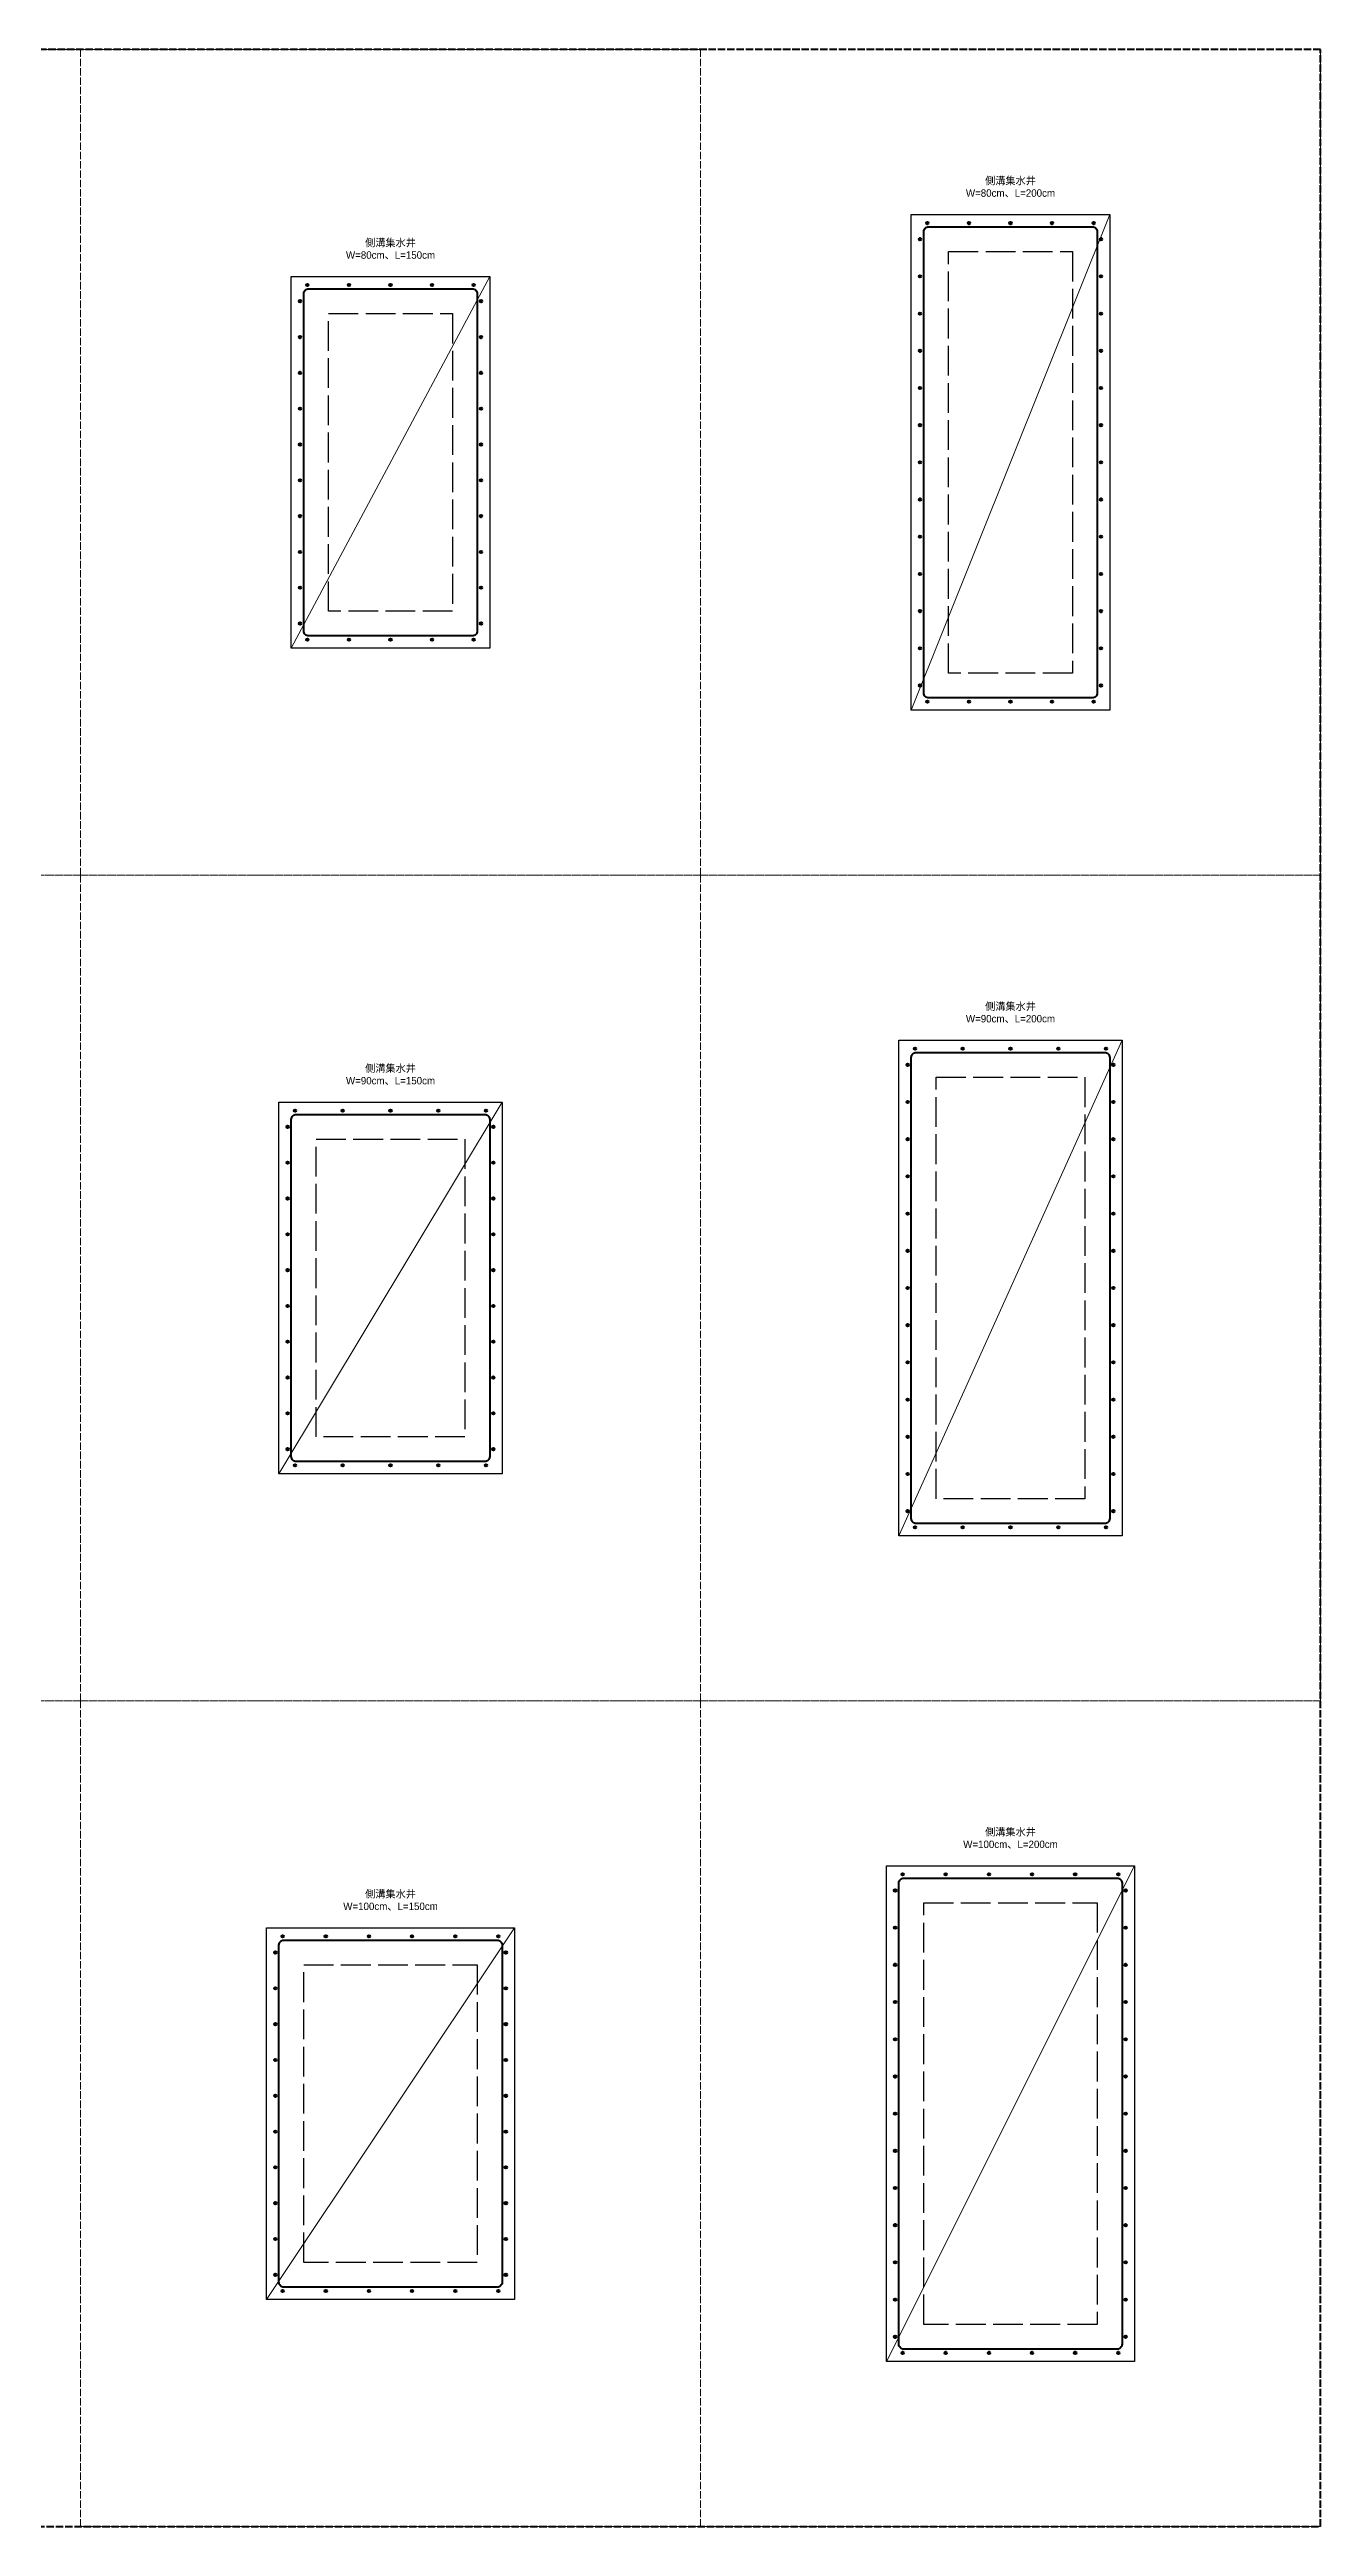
# Model space of a CAD drawing. Extents: x -6810 to 5075, y -2187 to 1200.
# Drawn here: x 3512 to 4025, y -999 to 0 of the extents above; entities that cross this region are included whole.
import ezdxf

# ---------------------------------------------------------------- set-up
doc = ezdxf.new("R2010")
doc.units = 0
doc.header["$MEASUREMENT"] = 0
doc.linetypes.add('ACAD_ISO02W100', pattern=[15, 12, -3])
for name, color, linetype, lineweight in [('一、1.基本-圖框', 7, 'Continuous', 20), ('一、3.基本-變更', 1, 'Continuous', 50), ('二、2.繪圖-施作項目', 181, 'Continuous', 30), ('二、5.繪圖-鋼筋', 60, 'Continuous', 50)]:
    doc.layers.add(name, color=color, linetype=linetype, lineweight=lineweight)
doc.layers.add('一、4.基本-隱藏', color=9, linetype='ACAD_ISO02W100', lineweight=20, plot=False)
doc.layers.add('三、3.文字-註解文字', color=2, linetype='Continuous')
doc.styles.add('註解文字', font='MS PGothic.ttf', dxfattribs={"height": 3})

msp = doc.modelspace()

# ---------------------------------------------------------------- hatches: boundary and pattern name
at = {"layer": '二、5.繪圖-鋼筋'}
h = msp.add_hatch(color=256, dxfattribs=at)
h.dxf.hatch_style = 1
h.paths.add_polyline_path([(3867, -70, 1), (3866, -70, 1)])
h = msp.add_hatch(color=256, dxfattribs=at)
h.dxf.hatch_style = 1
h.paths.add_polyline_path([(3883.75, -70, 1), (3882.75, -70, 1)])
h = msp.add_hatch(color=256, dxfattribs=at)
h.dxf.hatch_style = 1
h.paths.add_polyline_path([(3900.5, -70, 1), (3899.5, -70, 1)])
h = msp.add_hatch(color=256, dxfattribs=at)
h.dxf.hatch_style = 1
h.paths.add_polyline_path([(3917.25, -70, 1), (3916.25, -70, 1)])
h = msp.add_hatch(color=256, dxfattribs=at)
h.dxf.hatch_style = 1
h.paths.add_polyline_path([(3934, -70, 1), (3933, -70, 1)])
h = msp.add_hatch(color=256, dxfattribs=at)
h.dxf.hatch_style = 1
h.paths.add_polyline_path([(3863, -76.5, -1), (3864, -76.5, -1)])
h = msp.add_hatch(color=256, dxfattribs=at)
h.dxf.hatch_style = 1
h.paths.add_polyline_path([(3937, -76.5, 1), (3936, -76.5, 1)])
h = msp.add_hatch(color=256, dxfattribs=at)
h.dxf.hatch_style = 1
h.paths.add_polyline_path([(3617, -95, 1), (3616, -95, 1)])
h = msp.add_hatch(color=256, dxfattribs=at)
h.dxf.hatch_style = 1
h.paths.add_polyline_path([(3633.75, -95, 1), (3632.75, -95, 1)])
h = msp.add_hatch(color=256, dxfattribs=at)
h.dxf.hatch_style = 1
h.paths.add_polyline_path([(3650.5, -95, 1), (3649.5, -95, 1)])
h = msp.add_hatch(color=256, dxfattribs=at)
h.dxf.hatch_style = 1
h.paths.add_polyline_path([(3667.25, -95, 1), (3666.25, -95, 1)])
h = msp.add_hatch(color=256, dxfattribs=at)
h.dxf.hatch_style = 1
h.paths.add_polyline_path([(3684, -95, 1), (3683, -95, 1)])
h = msp.add_hatch(color=256, dxfattribs=at)
h.dxf.hatch_style = 1
h.paths.add_polyline_path([(3863, -91.5, -1), (3864, -91.5, -1)])
h = msp.add_hatch(color=256, dxfattribs=at)
h.dxf.hatch_style = 1
h.paths.add_polyline_path([(3937, -91.5, 1), (3936, -91.5, 1)])
h = msp.add_hatch(color=256, dxfattribs=at)
h.dxf.hatch_style = 1
h.paths.add_polyline_path([(3613, -101.5, -1), (3614, -101.5, -1)])
h = msp.add_hatch(color=256, dxfattribs=at)
h.dxf.hatch_style = 1
h.paths.add_polyline_path([(3687, -101.5, 1), (3686, -101.5, 1)])
h = msp.add_hatch(color=256, dxfattribs=at)
h.dxf.hatch_style = 1
h.paths.add_polyline_path([(3863, -106.5, -1), (3864, -106.5, -1)])
h = msp.add_hatch(color=256, dxfattribs=at)
h.dxf.hatch_style = 1
h.paths.add_polyline_path([(3937, -106.5, 1), (3936, -106.5, 1)])
h = msp.add_hatch(color=256, dxfattribs=at)
h.dxf.hatch_style = 1
h.paths.add_polyline_path([(3613, -115.98, -1), (3614, -115.98, -1)])
h = msp.add_hatch(color=256, dxfattribs=at)
h.dxf.hatch_style = 1
h.paths.add_polyline_path([(3687, -115.98, 1), (3686, -115.98, 1)])
h = msp.add_hatch(color=256, dxfattribs=at)
h.dxf.hatch_style = 1
h.paths.add_polyline_path([(3863, -121.5, -1), (3864, -121.5, -1)])
h = msp.add_hatch(color=256, dxfattribs=at)
h.dxf.hatch_style = 1
h.paths.add_polyline_path([(3937, -121.5, 1), (3936, -121.5, 1)])
h = msp.add_hatch(color=256, dxfattribs=at)
h.dxf.hatch_style = 1
h.paths.add_polyline_path([(3613, -130.42, -1), (3614, -130.42, -1)])
h = msp.add_hatch(color=256, dxfattribs=at)
h.dxf.hatch_style = 1
h.paths.add_polyline_path([(3687, -130.42, 1), (3686, -130.42, 1)])
h = msp.add_hatch(color=256, dxfattribs=at)
h.dxf.hatch_style = 1
h.paths.add_polyline_path([(3863, -136.5, -1), (3864, -136.5, -1)])
h = msp.add_hatch(color=256, dxfattribs=at)
h.dxf.hatch_style = 1
h.paths.add_polyline_path([(3937, -136.5, 1), (3936, -136.5, 1)])
h = msp.add_hatch(color=256, dxfattribs=at)
h.dxf.hatch_style = 1
h.paths.add_polyline_path([(3613, -144.86, -1), (3614, -144.86, -1)])
h = msp.add_hatch(color=256, dxfattribs=at)
h.dxf.hatch_style = 1
h.paths.add_polyline_path([(3687, -144.86, 1), (3686, -144.86, 1)])
h = msp.add_hatch(color=256, dxfattribs=at)
h.dxf.hatch_style = 1
h.paths.add_polyline_path([(3613, -159.3, -1), (3614, -159.3, -1)])
h = msp.add_hatch(color=256, dxfattribs=at)
h.dxf.hatch_style = 1
h.paths.add_polyline_path([(3687, -159.3, 1), (3686, -159.3, 1)])
h = msp.add_hatch(color=256, dxfattribs=at)
h.dxf.hatch_style = 1
h.paths.add_polyline_path([(3863, -151.5, -1), (3864, -151.5, -1)])
h = msp.add_hatch(color=256, dxfattribs=at)
h.dxf.hatch_style = 1
h.paths.add_polyline_path([(3937, -151.5, 1), (3936, -151.5, 1)])
h = msp.add_hatch(color=256, dxfattribs=at)
h.dxf.hatch_style = 1
h.paths.add_polyline_path([(3863, -166.5, -1), (3864, -166.5, -1)])
h = msp.add_hatch(color=256, dxfattribs=at)
h.dxf.hatch_style = 1
h.paths.add_polyline_path([(3937, -166.5, 1), (3936, -166.5, 1)])
h = msp.add_hatch(color=256, dxfattribs=at)
h.dxf.hatch_style = 1
h.paths.add_polyline_path([(3613, -173.74, -1), (3614, -173.74, -1)])
h = msp.add_hatch(color=256, dxfattribs=at)
h.dxf.hatch_style = 1
h.paths.add_polyline_path([(3687, -173.74, 1), (3686, -173.74, 1)])
h = msp.add_hatch(color=256, dxfattribs=at)
h.dxf.hatch_style = 1
h.paths.add_polyline_path([(3613, -188.18, -1), (3614, -188.18, -1)])
h = msp.add_hatch(color=256, dxfattribs=at)
h.dxf.hatch_style = 1
h.paths.add_polyline_path([(3687, -188.18, 1), (3686, -188.18, 1)])
h = msp.add_hatch(color=256, dxfattribs=at)
h.dxf.hatch_style = 1
h.paths.add_polyline_path([(3863, -181.5, -1), (3864, -181.5, -1)])
h = msp.add_hatch(color=256, dxfattribs=at)
h.dxf.hatch_style = 1
h.paths.add_polyline_path([(3937, -181.5, 1), (3936, -181.5, 1)])
h = msp.add_hatch(color=256, dxfattribs=at)
h.dxf.hatch_style = 1
h.paths.add_polyline_path([(3863, -196.5, -1), (3864, -196.5, -1)])
h = msp.add_hatch(color=256, dxfattribs=at)
h.dxf.hatch_style = 1
h.paths.add_polyline_path([(3937, -196.5, 1), (3936, -196.5, 1)])
h = msp.add_hatch(color=256, dxfattribs=at)
h.dxf.hatch_style = 1
h.paths.add_polyline_path([(3613, -202.62, -1), (3614, -202.62, -1)])
h = msp.add_hatch(color=256, dxfattribs=at)
h.dxf.hatch_style = 1
h.paths.add_polyline_path([(3687, -202.62, 1), (3686, -202.62, 1)])
h = msp.add_hatch(color=256, dxfattribs=at)
h.dxf.hatch_style = 1
h.paths.add_polyline_path([(3613, -217.06, -1), (3614, -217.06, -1)])
h = msp.add_hatch(color=256, dxfattribs=at)
h.dxf.hatch_style = 1
h.paths.add_polyline_path([(3687, -217.06, 1), (3686, -217.06, 1)])
h = msp.add_hatch(color=256, dxfattribs=at)
h.dxf.hatch_style = 1
h.paths.add_polyline_path([(3863, -211.5, -1), (3864, -211.5, -1)])
h = msp.add_hatch(color=256, dxfattribs=at)
h.dxf.hatch_style = 1
h.paths.add_polyline_path([(3937, -211.5, 1), (3936, -211.5, 1)])
h = msp.add_hatch(color=256, dxfattribs=at)
h.dxf.hatch_style = 1
h.paths.add_polyline_path([(3863, -226.5, -1), (3864, -226.5, -1)])
h = msp.add_hatch(color=256, dxfattribs=at)
h.dxf.hatch_style = 1
h.paths.add_polyline_path([(3937, -226.5, 1), (3936, -226.5, 1)])
h = msp.add_hatch(color=256, dxfattribs=at)
h.dxf.hatch_style = 1
h.paths.add_polyline_path([(3613, -231.5, -1), (3614, -231.5, -1)])
h = msp.add_hatch(color=256, dxfattribs=at)
h.dxf.hatch_style = 1
h.paths.add_polyline_path([(3617, -238, -1), (3616, -238, -1)])
h = msp.add_hatch(color=256, dxfattribs=at)
h.dxf.hatch_style = 1
h.paths.add_polyline_path([(3633.75, -238, -1), (3632.75, -238, -1)])
h = msp.add_hatch(color=256, dxfattribs=at)
h.dxf.hatch_style = 1
h.paths.add_polyline_path([(3650.5, -238, -1), (3649.5, -238, -1)])
h = msp.add_hatch(color=256, dxfattribs=at)
h.dxf.hatch_style = 1
h.paths.add_polyline_path([(3667.25, -238, -1), (3666.25, -238, -1)])
h = msp.add_hatch(color=256, dxfattribs=at)
h.dxf.hatch_style = 1
h.paths.add_polyline_path([(3684, -238, -1), (3683, -238, -1)])
h = msp.add_hatch(color=256, dxfattribs=at)
h.dxf.hatch_style = 1
h.paths.add_polyline_path([(3687, -231.5, 1), (3686, -231.5, 1)])
h = msp.add_hatch(color=256, dxfattribs=at)
h.dxf.hatch_style = 1
h.paths.add_polyline_path([(3863, -241.5, -1), (3864, -241.5, -1)])
h = msp.add_hatch(color=256, dxfattribs=at)
h.dxf.hatch_style = 1
h.paths.add_polyline_path([(3937, -241.5, 1), (3936, -241.5, 1)])
h = msp.add_hatch(color=256, dxfattribs=at)
h.dxf.hatch_style = 1
h.paths.add_polyline_path([(3863, -256.5, -1), (3864, -256.5, -1)])
h = msp.add_hatch(color=256, dxfattribs=at)
h.dxf.hatch_style = 1
h.paths.add_polyline_path([(3937, -256.5, 1), (3936, -256.5, 1)])
h = msp.add_hatch(color=256, dxfattribs=at)
h.dxf.hatch_style = 1
h.paths.add_polyline_path([(3867, -263, -1), (3866, -263, -1)])
h = msp.add_hatch(color=256, dxfattribs=at)
h.dxf.hatch_style = 1
h.paths.add_polyline_path([(3883.75, -263, -1), (3882.75, -263, -1)])
h = msp.add_hatch(color=256, dxfattribs=at)
h.dxf.hatch_style = 1
h.paths.add_polyline_path([(3900.5, -263, -1), (3899.5, -263, -1)])
h = msp.add_hatch(color=256, dxfattribs=at)
h.dxf.hatch_style = 1
h.paths.add_polyline_path([(3917.25, -263, -1), (3916.25, -263, -1)])
h = msp.add_hatch(color=256, dxfattribs=at)
h.dxf.hatch_style = 1
h.paths.add_polyline_path([(3934, -263, -1), (3933, -263, -1)])
h = msp.add_hatch(color=256, dxfattribs=at)
h.dxf.hatch_style = 1
h.paths.add_polyline_path([(3858, -409.5, -1), (3859, -409.5, -1)])
h = msp.add_hatch(color=256, dxfattribs=at)
h.dxf.hatch_style = 1
h.paths.add_polyline_path([(3862, -403, 1), (3861, -403, 1)])
h = msp.add_hatch(color=256, dxfattribs=at)
h.dxf.hatch_style = 1
h.paths.add_polyline_path([(3881.25, -403, 1), (3880.25, -403, 1)])
h = msp.add_hatch(color=256, dxfattribs=at)
h.dxf.hatch_style = 1
h.paths.add_polyline_path([(3900.5, -403, 1), (3899.5, -403, 1)])
h = msp.add_hatch(color=256, dxfattribs=at)
h.dxf.hatch_style = 1
h.paths.add_polyline_path([(3919.75, -403, 1), (3918.75, -403, 1)])
h = msp.add_hatch(color=256, dxfattribs=at)
h.dxf.hatch_style = 1
h.paths.add_polyline_path([(3939, -403, 1), (3938, -403, 1)])
h = msp.add_hatch(color=256, dxfattribs=at)
h.dxf.hatch_style = 1
h.paths.add_polyline_path([(3942, -409.5, 1), (3941, -409.5, 1)])
h = msp.add_hatch(color=256, dxfattribs=at)
h.dxf.hatch_style = 1
h.paths.add_polyline_path([(3612, -428, 1), (3611, -428, 1)])
h = msp.add_hatch(color=256, dxfattribs=at)
h.dxf.hatch_style = 1
h.paths.add_polyline_path([(3631.25, -428, 1), (3630.25, -428, 1)])
h = msp.add_hatch(color=256, dxfattribs=at)
h.dxf.hatch_style = 1
h.paths.add_polyline_path([(3650.5, -428, 1), (3649.5, -428, 1)])
h = msp.add_hatch(color=256, dxfattribs=at)
h.dxf.hatch_style = 1
h.paths.add_polyline_path([(3669.75, -428, 1), (3668.75, -428, 1)])
h = msp.add_hatch(color=256, dxfattribs=at)
h.dxf.hatch_style = 1
h.paths.add_polyline_path([(3689, -428, 1), (3688, -428, 1)])
h = msp.add_hatch(color=256, dxfattribs=at)
h.dxf.hatch_style = 1
h.paths.add_polyline_path([(3858, -424.5, -1), (3859, -424.5, -1)])
h = msp.add_hatch(color=256, dxfattribs=at)
h.dxf.hatch_style = 1
h.paths.add_polyline_path([(3942, -424.5, 1), (3941, -424.5, 1)])
h = msp.add_hatch(color=256, dxfattribs=at)
h.dxf.hatch_style = 1
h.paths.add_polyline_path([(3608, -434.5, -1), (3609, -434.5, -1)])
h = msp.add_hatch(color=256, dxfattribs=at)
h.dxf.hatch_style = 1
h.paths.add_polyline_path([(3692, -434.5, 1), (3691, -434.5, 1)])
h = msp.add_hatch(color=256, dxfattribs=at)
h.dxf.hatch_style = 1
h.paths.add_polyline_path([(3858, -439.5, -1), (3859, -439.5, -1)])
h = msp.add_hatch(color=256, dxfattribs=at)
h.dxf.hatch_style = 1
h.paths.add_polyline_path([(3942, -439.5, 1), (3941, -439.5, 1)])
h = msp.add_hatch(color=256, dxfattribs=at)
h.dxf.hatch_style = 1
h.paths.add_polyline_path([(3608, -448.98, -1), (3609, -448.98, -1)])
h = msp.add_hatch(color=256, dxfattribs=at)
h.dxf.hatch_style = 1
h.paths.add_polyline_path([(3692, -448.98, 1), (3691, -448.98, 1)])
h = msp.add_hatch(color=256, dxfattribs=at)
h.dxf.hatch_style = 1
h.paths.add_polyline_path([(3858, -454.5, -1), (3859, -454.5, -1)])
h = msp.add_hatch(color=256, dxfattribs=at)
h.dxf.hatch_style = 1
h.paths.add_polyline_path([(3942, -454.5, 1), (3941, -454.5, 1)])
h = msp.add_hatch(color=256, dxfattribs=at)
h.dxf.hatch_style = 1
h.paths.add_polyline_path([(3608, -463.42, -1), (3609, -463.42, -1)])
h = msp.add_hatch(color=256, dxfattribs=at)
h.dxf.hatch_style = 1
h.paths.add_polyline_path([(3692, -463.42, 1), (3691, -463.42, 1)])
h = msp.add_hatch(color=256, dxfattribs=at)
h.dxf.hatch_style = 1
h.paths.add_polyline_path([(3858, -469.5, -1), (3859, -469.5, -1)])
h = msp.add_hatch(color=256, dxfattribs=at)
h.dxf.hatch_style = 1
h.paths.add_polyline_path([(3942, -469.5, 1), (3941, -469.5, 1)])
h = msp.add_hatch(color=256, dxfattribs=at)
h.dxf.hatch_style = 1
h.paths.add_polyline_path([(3608, -477.86, -1), (3609, -477.86, -1)])
h = msp.add_hatch(color=256, dxfattribs=at)
h.dxf.hatch_style = 1
h.paths.add_polyline_path([(3692, -477.86, 1), (3691, -477.86, 1)])
h = msp.add_hatch(color=256, dxfattribs=at)
h.dxf.hatch_style = 1
h.paths.add_polyline_path([(3858, -484.5, -1), (3859, -484.5, -1)])
h = msp.add_hatch(color=256, dxfattribs=at)
h.dxf.hatch_style = 1
h.paths.add_polyline_path([(3942, -484.5, 1), (3941, -484.5, 1)])
h = msp.add_hatch(color=256, dxfattribs=at)
h.dxf.hatch_style = 1
h.paths.add_polyline_path([(3608, -492.3, -1), (3609, -492.3, -1)])
h = msp.add_hatch(color=256, dxfattribs=at)
h.dxf.hatch_style = 1
h.paths.add_polyline_path([(3692, -492.3, 1), (3691, -492.3, 1)])
h = msp.add_hatch(color=256, dxfattribs=at)
h.dxf.hatch_style = 1
h.paths.add_polyline_path([(3858, -499.5, -1), (3859, -499.5, -1)])
h = msp.add_hatch(color=256, dxfattribs=at)
h.dxf.hatch_style = 1
h.paths.add_polyline_path([(3942, -499.5, 1), (3941, -499.5, 1)])
h = msp.add_hatch(color=256, dxfattribs=at)
h.dxf.hatch_style = 1
h.paths.add_polyline_path([(3608, -506.74, -1), (3609, -506.74, -1)])
h = msp.add_hatch(color=256, dxfattribs=at)
h.dxf.hatch_style = 1
h.paths.add_polyline_path([(3692, -506.74, 1), (3691, -506.74, 1)])
h = msp.add_hatch(color=256, dxfattribs=at)
h.dxf.hatch_style = 1
h.paths.add_polyline_path([(3858, -514.5, -1), (3859, -514.5, -1)])
h = msp.add_hatch(color=256, dxfattribs=at)
h.dxf.hatch_style = 1
h.paths.add_polyline_path([(3942, -514.5, 1), (3941, -514.5, 1)])
h = msp.add_hatch(color=256, dxfattribs=at)
h.dxf.hatch_style = 1
h.paths.add_polyline_path([(3608, -521.18, -1), (3609, -521.18, -1)])
h = msp.add_hatch(color=256, dxfattribs=at)
h.dxf.hatch_style = 1
h.paths.add_polyline_path([(3692, -521.18, 1), (3691, -521.18, 1)])
h = msp.add_hatch(color=256, dxfattribs=at)
h.dxf.hatch_style = 1
h.paths.add_polyline_path([(3858, -529.5, -1), (3859, -529.5, -1)])
h = msp.add_hatch(color=256, dxfattribs=at)
h.dxf.hatch_style = 1
h.paths.add_polyline_path([(3942, -529.5, 1), (3941, -529.5, 1)])
h = msp.add_hatch(color=256, dxfattribs=at)
h.dxf.hatch_style = 1
h.paths.add_polyline_path([(3608, -535.62, -1), (3609, -535.62, -1)])
h = msp.add_hatch(color=256, dxfattribs=at)
h.dxf.hatch_style = 1
h.paths.add_polyline_path([(3692, -535.62, 1), (3691, -535.62, 1)])
h = msp.add_hatch(color=256, dxfattribs=at)
h.dxf.hatch_style = 1
h.paths.add_polyline_path([(3858, -544.5, -1), (3859, -544.5, -1)])
h = msp.add_hatch(color=256, dxfattribs=at)
h.dxf.hatch_style = 1
h.paths.add_polyline_path([(3942, -544.5, 1), (3941, -544.5, 1)])
h = msp.add_hatch(color=256, dxfattribs=at)
h.dxf.hatch_style = 1
h.paths.add_polyline_path([(3608, -550.06, -1), (3609, -550.06, -1)])
h = msp.add_hatch(color=256, dxfattribs=at)
h.dxf.hatch_style = 1
h.paths.add_polyline_path([(3692, -550.06, 1), (3691, -550.06, 1)])
h = msp.add_hatch(color=256, dxfattribs=at)
h.dxf.hatch_style = 1
h.paths.add_polyline_path([(3858, -559.5, -1), (3859, -559.5, -1)])
h = msp.add_hatch(color=256, dxfattribs=at)
h.dxf.hatch_style = 1
h.paths.add_polyline_path([(3942, -559.5, 1), (3941, -559.5, 1)])
h = msp.add_hatch(color=256, dxfattribs=at)
h.dxf.hatch_style = 1
h.paths.add_polyline_path([(3608, -564.5, -1), (3609, -564.5, -1)])
h = msp.add_hatch(color=256, dxfattribs=at)
h.dxf.hatch_style = 1
h.paths.add_polyline_path([(3692, -564.5, 1), (3691, -564.5, 1)])
h = msp.add_hatch(color=256, dxfattribs=at)
h.dxf.hatch_style = 1
h.paths.add_polyline_path([(3612, -571, -1), (3611, -571, -1)])
h = msp.add_hatch(color=256, dxfattribs=at)
h.dxf.hatch_style = 1
h.paths.add_polyline_path([(3631.25, -571, -1), (3630.25, -571, -1)])
h = msp.add_hatch(color=256, dxfattribs=at)
h.dxf.hatch_style = 1
h.paths.add_polyline_path([(3650.5, -571, -1), (3649.5, -571, -1)])
h = msp.add_hatch(color=256, dxfattribs=at)
h.dxf.hatch_style = 1
h.paths.add_polyline_path([(3669.75, -571, -1), (3668.75, -571, -1)])
h = msp.add_hatch(color=256, dxfattribs=at)
h.dxf.hatch_style = 1
h.paths.add_polyline_path([(3689, -571, -1), (3688, -571, -1)])
h = msp.add_hatch(color=256, dxfattribs=at)
h.dxf.hatch_style = 1
h.paths.add_polyline_path([(3858, -574.5, -1), (3859, -574.5, -1)])
h = msp.add_hatch(color=256, dxfattribs=at)
h.dxf.hatch_style = 1
h.paths.add_polyline_path([(3942, -574.5, 1), (3941, -574.5, 1)])
h = msp.add_hatch(color=256, dxfattribs=at)
h.dxf.hatch_style = 1
h.paths.add_polyline_path([(3858, -589.5, -1), (3859, -589.5, -1)])
h = msp.add_hatch(color=256, dxfattribs=at)
h.dxf.hatch_style = 1
h.paths.add_polyline_path([(3942, -589.5, 1), (3941, -589.5, 1)])
h = msp.add_hatch(color=256, dxfattribs=at)
h.dxf.hatch_style = 1
h.paths.add_polyline_path([(3862, -596, -1), (3861, -596, -1)])
h = msp.add_hatch(color=256, dxfattribs=at)
h.dxf.hatch_style = 1
h.paths.add_polyline_path([(3881.25, -596, -1), (3880.25, -596, -1)])
h = msp.add_hatch(color=256, dxfattribs=at)
h.dxf.hatch_style = 1
h.paths.add_polyline_path([(3900.5, -596, -1), (3899.5, -596, -1)])
h = msp.add_hatch(color=256, dxfattribs=at)
h.dxf.hatch_style = 1
h.paths.add_polyline_path([(3919.75, -596, -1), (3918.75, -596, -1)])
h = msp.add_hatch(color=256, dxfattribs=at)
h.dxf.hatch_style = 1
h.paths.add_polyline_path([(3939, -596, -1), (3938, -596, -1)])
h = msp.add_hatch(color=256, dxfattribs=at)
h.dxf.hatch_style = 1
h.paths.add_polyline_path([(3857, -736, 1), (3856, -736, 1)])
h = msp.add_hatch(color=256, dxfattribs=at)
h.dxf.hatch_style = 1
h.paths.add_polyline_path([(3874.4, -736, 1), (3873.4, -736, 1)])
h = msp.add_hatch(color=256, dxfattribs=at)
h.dxf.hatch_style = 1
h.paths.add_polyline_path([(3891.8, -736, 1), (3890.8, -736, 1)])
h = msp.add_hatch(color=256, dxfattribs=at)
h.dxf.hatch_style = 1
h.paths.add_polyline_path([(3909.2, -736, 1), (3908.2, -736, 1)])
h = msp.add_hatch(color=256, dxfattribs=at)
h.dxf.hatch_style = 1
h.paths.add_polyline_path([(3926.6, -736, 1), (3925.6, -736, 1)])
h = msp.add_hatch(color=256, dxfattribs=at)
h.dxf.hatch_style = 1
h.paths.add_polyline_path([(3944, -736, 1), (3943, -736, 1)])
h = msp.add_hatch(color=256, dxfattribs=at)
h.dxf.hatch_style = 1
h.paths.add_polyline_path([(3853, -742.5, -1), (3854, -742.5, -1)])
h = msp.add_hatch(color=256, dxfattribs=at)
h.dxf.hatch_style = 1
h.paths.add_polyline_path([(3947, -742.5, 1), (3946, -742.5, 1)])
h = msp.add_hatch(color=256, dxfattribs=at)
h.dxf.hatch_style = 1
h.paths.add_polyline_path([(3853, -757.5, -1), (3854, -757.5, -1)])
h = msp.add_hatch(color=256, dxfattribs=at)
h.dxf.hatch_style = 1
h.paths.add_polyline_path([(3947, -757.5, 1), (3946, -757.5, 1)])
h = msp.add_hatch(color=256, dxfattribs=at)
h.dxf.hatch_style = 1
h.paths.add_polyline_path([(3603, -767.5, -1), (3604, -767.5, -1)])
h = msp.add_hatch(color=256, dxfattribs=at)
h.dxf.hatch_style = 1
h.paths.add_polyline_path([(3607, -761, 1), (3606, -761, 1)])
h = msp.add_hatch(color=256, dxfattribs=at)
h.dxf.hatch_style = 1
h.paths.add_polyline_path([(3624.4, -761, 1), (3623.4, -761, 1)])
h = msp.add_hatch(color=256, dxfattribs=at)
h.dxf.hatch_style = 1
h.paths.add_polyline_path([(3641.8, -761, 1), (3640.8, -761, 1)])
h = msp.add_hatch(color=256, dxfattribs=at)
h.dxf.hatch_style = 1
h.paths.add_polyline_path([(3659.2, -761, 1), (3658.2, -761, 1)])
h = msp.add_hatch(color=256, dxfattribs=at)
h.dxf.hatch_style = 1
h.paths.add_polyline_path([(3676.6, -761, 1), (3675.6, -761, 1)])
h = msp.add_hatch(color=256, dxfattribs=at)
h.dxf.hatch_style = 1
h.paths.add_polyline_path([(3694, -761, 1), (3693, -761, 1)])
h = msp.add_hatch(color=256, dxfattribs=at)
h.dxf.hatch_style = 1
h.paths.add_polyline_path([(3697, -767.5, 1), (3696, -767.5, 1)])
h = msp.add_hatch(color=256, dxfattribs=at)
h.dxf.hatch_style = 1
h.paths.add_polyline_path([(3853, -772.5, -1), (3854, -772.5, -1)])
h = msp.add_hatch(color=256, dxfattribs=at)
h.dxf.hatch_style = 1
h.paths.add_polyline_path([(3947, -772.5, 1), (3946, -772.5, 1)])
h = msp.add_hatch(color=256, dxfattribs=at)
h.dxf.hatch_style = 1
h.paths.add_polyline_path([(3603, -781.98, -1), (3604, -781.98, -1)])
h = msp.add_hatch(color=256, dxfattribs=at)
h.dxf.hatch_style = 1
h.paths.add_polyline_path([(3697, -781.98, 1), (3696, -781.98, 1)])
h = msp.add_hatch(color=256, dxfattribs=at)
h.dxf.hatch_style = 1
h.paths.add_polyline_path([(3853, -787.5, -1), (3854, -787.5, -1)])
h = msp.add_hatch(color=256, dxfattribs=at)
h.dxf.hatch_style = 1
h.paths.add_polyline_path([(3947, -787.5, 1), (3946, -787.5, 1)])
h = msp.add_hatch(color=256, dxfattribs=at)
h.dxf.hatch_style = 1
h.paths.add_polyline_path([(3603, -796.42, -1), (3604, -796.42, -1)])
h = msp.add_hatch(color=256, dxfattribs=at)
h.dxf.hatch_style = 1
h.paths.add_polyline_path([(3697, -796.42, 1), (3696, -796.42, 1)])
h = msp.add_hatch(color=256, dxfattribs=at)
h.dxf.hatch_style = 1
h.paths.add_polyline_path([(3853, -802.5, -1), (3854, -802.5, -1)])
h = msp.add_hatch(color=256, dxfattribs=at)
h.dxf.hatch_style = 1
h.paths.add_polyline_path([(3947, -802.5, 1), (3946, -802.5, 1)])
h = msp.add_hatch(color=256, dxfattribs=at)
h.dxf.hatch_style = 1
h.paths.add_polyline_path([(3603, -810.86, -1), (3604, -810.86, -1)])
h = msp.add_hatch(color=256, dxfattribs=at)
h.dxf.hatch_style = 1
h.paths.add_polyline_path([(3697, -810.86, 1), (3696, -810.86, 1)])
h = msp.add_hatch(color=256, dxfattribs=at)
h.dxf.hatch_style = 1
h.paths.add_polyline_path([(3853, -817.5, -1), (3854, -817.5, -1)])
h = msp.add_hatch(color=256, dxfattribs=at)
h.dxf.hatch_style = 1
h.paths.add_polyline_path([(3947, -817.5, 1), (3946, -817.5, 1)])
h = msp.add_hatch(color=256, dxfattribs=at)
h.dxf.hatch_style = 1
h.paths.add_polyline_path([(3603, -825.3, -1), (3604, -825.3, -1)])
h = msp.add_hatch(color=256, dxfattribs=at)
h.dxf.hatch_style = 1
h.paths.add_polyline_path([(3697, -825.3, 1), (3696, -825.3, 1)])
h = msp.add_hatch(color=256, dxfattribs=at)
h.dxf.hatch_style = 1
h.paths.add_polyline_path([(3853, -832.5, -1), (3854, -832.5, -1)])
h = msp.add_hatch(color=256, dxfattribs=at)
h.dxf.hatch_style = 1
h.paths.add_polyline_path([(3947, -832.5, 1), (3946, -832.5, 1)])
h = msp.add_hatch(color=256, dxfattribs=at)
h.dxf.hatch_style = 1
h.paths.add_polyline_path([(3603, -839.74, -1), (3604, -839.74, -1)])
h = msp.add_hatch(color=256, dxfattribs=at)
h.dxf.hatch_style = 1
h.paths.add_polyline_path([(3697, -839.74, 1), (3696, -839.74, 1)])
h = msp.add_hatch(color=256, dxfattribs=at)
h.dxf.hatch_style = 1
h.paths.add_polyline_path([(3853, -847.5, -1), (3854, -847.5, -1)])
h = msp.add_hatch(color=256, dxfattribs=at)
h.dxf.hatch_style = 1
h.paths.add_polyline_path([(3947, -847.5, 1), (3946, -847.5, 1)])
h = msp.add_hatch(color=256, dxfattribs=at)
h.dxf.hatch_style = 1
h.paths.add_polyline_path([(3603, -854.18, -1), (3604, -854.18, -1)])
h = msp.add_hatch(color=256, dxfattribs=at)
h.dxf.hatch_style = 1
h.paths.add_polyline_path([(3697, -854.18, 1), (3696, -854.18, 1)])
h = msp.add_hatch(color=256, dxfattribs=at)
h.dxf.hatch_style = 1
h.paths.add_polyline_path([(3603, -868.62, -1), (3604, -868.62, -1)])
h = msp.add_hatch(color=256, dxfattribs=at)
h.dxf.hatch_style = 1
h.paths.add_polyline_path([(3697, -868.62, 1), (3696, -868.62, 1)])
h = msp.add_hatch(color=256, dxfattribs=at)
h.dxf.hatch_style = 1
h.paths.add_polyline_path([(3853, -862.5, -1), (3854, -862.5, -1)])
h = msp.add_hatch(color=256, dxfattribs=at)
h.dxf.hatch_style = 1
h.paths.add_polyline_path([(3947, -862.5, 1), (3946, -862.5, 1)])
h = msp.add_hatch(color=256, dxfattribs=at)
h.dxf.hatch_style = 1
h.paths.add_polyline_path([(3853, -877.5, -1), (3854, -877.5, -1)])
h = msp.add_hatch(color=256, dxfattribs=at)
h.dxf.hatch_style = 1
h.paths.add_polyline_path([(3947, -877.5, 1), (3946, -877.5, 1)])
h = msp.add_hatch(color=256, dxfattribs=at)
h.dxf.hatch_style = 1
h.paths.add_polyline_path([(3603, -883.06, -1), (3604, -883.06, -1)])
h = msp.add_hatch(color=256, dxfattribs=at)
h.dxf.hatch_style = 1
h.paths.add_polyline_path([(3697, -883.06, 1), (3696, -883.06, 1)])
h = msp.add_hatch(color=256, dxfattribs=at)
h.dxf.hatch_style = 1
h.paths.add_polyline_path([(3603, -897.5, -1), (3604, -897.5, -1)])
h = msp.add_hatch(color=256, dxfattribs=at)
h.dxf.hatch_style = 1
h.paths.add_polyline_path([(3697, -897.5, 1), (3696, -897.5, 1)])
h = msp.add_hatch(color=256, dxfattribs=at)
h.dxf.hatch_style = 1
h.paths.add_polyline_path([(3853, -892.5, -1), (3854, -892.5, -1)])
h = msp.add_hatch(color=256, dxfattribs=at)
h.dxf.hatch_style = 1
h.paths.add_polyline_path([(3947, -892.5, 1), (3946, -892.5, 1)])
h = msp.add_hatch(color=256, dxfattribs=at)
h.dxf.hatch_style = 1
h.paths.add_polyline_path([(3607, -904, -1), (3606, -904, -1)])
h = msp.add_hatch(color=256, dxfattribs=at)
h.dxf.hatch_style = 1
h.paths.add_polyline_path([(3624.4, -904, -1), (3623.4, -904, -1)])
h = msp.add_hatch(color=256, dxfattribs=at)
h.dxf.hatch_style = 1
h.paths.add_polyline_path([(3641.8, -904, -1), (3640.8, -904, -1)])
h = msp.add_hatch(color=256, dxfattribs=at)
h.dxf.hatch_style = 1
h.paths.add_polyline_path([(3659.2, -904, -1), (3658.2, -904, -1)])
h = msp.add_hatch(color=256, dxfattribs=at)
h.dxf.hatch_style = 1
h.paths.add_polyline_path([(3676.6, -904, -1), (3675.6, -904, -1)])
h = msp.add_hatch(color=256, dxfattribs=at)
h.dxf.hatch_style = 1
h.paths.add_polyline_path([(3694, -904, -1), (3693, -904, -1)])
h = msp.add_hatch(color=256, dxfattribs=at)
h.dxf.hatch_style = 1
h.paths.add_polyline_path([(3853, -907.5, -1), (3854, -907.5, -1)])
h = msp.add_hatch(color=256, dxfattribs=at)
h.dxf.hatch_style = 1
h.paths.add_polyline_path([(3947, -907.5, 1), (3946, -907.5, 1)])
h = msp.add_hatch(color=256, dxfattribs=at)
h.dxf.hatch_style = 1
h.paths.add_polyline_path([(3853, -922.5, -1), (3854, -922.5, -1)])
h = msp.add_hatch(color=256, dxfattribs=at)
h.dxf.hatch_style = 1
h.paths.add_polyline_path([(3857, -929, -1), (3856, -929, -1)])
h = msp.add_hatch(color=256, dxfattribs=at)
h.dxf.hatch_style = 1
h.paths.add_polyline_path([(3874.4, -929, -1), (3873.4, -929, -1)])
h = msp.add_hatch(color=256, dxfattribs=at)
h.dxf.hatch_style = 1
h.paths.add_polyline_path([(3891.8, -929, -1), (3890.8, -929, -1)])
h = msp.add_hatch(color=256, dxfattribs=at)
h.dxf.hatch_style = 1
h.paths.add_polyline_path([(3909.2, -929, -1), (3908.2, -929, -1)])
h = msp.add_hatch(color=256, dxfattribs=at)
h.dxf.hatch_style = 1
h.paths.add_polyline_path([(3926.6, -929, -1), (3925.6, -929, -1)])
h = msp.add_hatch(color=256, dxfattribs=at)
h.dxf.hatch_style = 1
h.paths.add_polyline_path([(3944, -929, -1), (3943, -929, -1)])
h = msp.add_hatch(color=256, dxfattribs=at)
h.dxf.hatch_style = 1
h.paths.add_polyline_path([(3947, -922.5, 1), (3946, -922.5, 1)])

# ---------------------------------------------------------------- linework, layer by layer
at = {"layer": '一、1.基本-圖框'}
for points in [[(3940, -66.5), (3860, -266.5)], [(3690, -91.5), (3610, -241.5)], [(3945, -399.5), (3855, -599.5)], [(3695, -424.5), (3605, -574.5)], [(3950, -732.5), (3850, -932.5)], [(3700, -757.5), (3600, -907.5)]]:
    msp.add_lwpolyline(points, dxfattribs=at)
at = {"layer": '一、3.基本-變更', "linetype": 'ACAD_ISO02W100', "ltscale": 0.25}
msp.add_lwpolyline([(4025, 0), (3275, 0), (3275, -999), (4025, -999)], close=True, dxfattribs=at)
at = {"layer": '一、4.基本-隱藏', "linetype": 'ACAD_ISO02W100', "ltscale": 0.25}
for points in [[(3525, 0), (3275, 0), (3275, -333), (3525, -333)], [(3775, 0), (3525, 0), (3525, -333), (3775, -333)], [(4025, 0), (3775, 0), (3775, -333), (4025, -333)], [(3525, -333), (3275, -333), (3275, -666), (3525, -666)], [(3775, -333), (3525, -333), (3525, -666), (3775, -666)], [(4025, -333), (3775, -333), (3775, -666), (4025, -666)], [(3525, -666), (3275, -666), (3275, -999), (3525, -999)], [(3775, -666), (3525, -666), (3525, -999), (3775, -999)], [(4025, -666), (3775, -666), (3775, -999), (4025, -999)]]:
    msp.add_lwpolyline(points, close=True, dxfattribs=at)
at = {"layer": '二、2.繪圖-施作項目'}
for points in [[(3860, -266.5), (3860, -66.5), (3940, -66.5), (3940, -266.5)], [(3610, -241.5), (3610, -91.5), (3690, -91.5), (3690, -241.5)], [(3855, -599.5), (3855, -399.5), (3945, -399.5), (3945, -599.5)], [(3605, -574.5), (3605, -424.5), (3695, -424.5), (3695, -574.5)], [(3850, -932.5), (3850, -732.5), (3950, -732.5), (3950, -932.5)], [(3600, -907.5), (3600, -757.5), (3700, -757.5), (3700, -907.5)]]:
    msp.add_lwpolyline(points, close=True, dxfattribs=at)
at = {"layer": '二、2.繪圖-施作項目', "linetype": 'ACAD_ISO02W100'}
for points in [[(3875, -251.5), (3875, -81.5), (3925, -81.5), (3925, -251.5)], [(3625, -226.5), (3625, -106.5), (3675, -106.5), (3675, -226.5)], [(3870, -584.5), (3870, -414.5), (3930, -414.5), (3930, -584.5)], [(3620, -559.5), (3620, -439.5), (3680, -439.5), (3680, -559.5)], [(3865, -917.5), (3865, -747.5), (3935, -747.5), (3935, -917.5)], [(3615, -892.5), (3615, -772.5), (3685, -772.5), (3685, -892.5)]]:
    msp.add_lwpolyline(points, close=True, dxfattribs=at)
at = {"layer": '二、5.繪圖-鋼筋'}
for points in [[(3935, -259.5, -0.4142136), (3933, -261.5), (3867, -261.5, -0.4142136), (3865, -259.5), (3865, -73.5, -0.4142136), (3867, -71.5), (3933, -71.5, -0.4142136), (3935, -73.5), (3935, -259.5)], [(3685, -234.5, -0.4142136), (3683, -236.5), (3617, -236.5, -0.4142136), (3615, -234.5), (3615, -98.5, -0.4142136), (3617, -96.5), (3683, -96.5, -0.4142136), (3685, -98.5), (3685, -234.5)], [(3940, -592.5, -0.4142136), (3938, -594.5), (3862, -594.5, -0.4142136), (3860, -592.5), (3860, -406.5, -0.4142136), (3862, -404.5), (3938, -404.5, -0.4142136), (3940, -406.5), (3940, -592.5)], [(3690, -567.5, -0.4142136), (3688, -569.5), (3612, -569.5, -0.4142136), (3610, -567.5), (3610, -431.5, -0.4142136), (3612, -429.5), (3688, -429.5, -0.4142136), (3690, -431.5), (3690, -567.5)], [(3945, -925.5, -0.4142136), (3943, -927.5), (3857, -927.5, -0.4142136), (3855, -925.5), (3855, -739.5, -0.4142136), (3857, -737.5), (3943, -737.5, -0.4142136), (3945, -739.5), (3945, -925.5)], [(3695, -900.5, -0.4142136), (3693, -902.5), (3607, -902.5, -0.4142136), (3605, -900.5), (3605, -764.5, -0.4142136), (3607, -762.5), (3693, -762.5, -0.4142136), (3695, -764.5), (3695, -900.5)]]:
    msp.add_lwpolyline(points, format="xyb", dxfattribs=at)
for centre in [(3866.5, -70), (3883.25, -70), (3900, -70), (3916.75, -70), (3933.5, -70), (3863.5, -76.5), (3936.5, -76.5), (3616.5, -95), (3633.25, -95), (3650, -95), (3666.75, -95), (3683.5, -95), (3863.5, -91.5), (3936.5, -91.5), (3613.5, -101.5), (3686.5, -101.5), (3863.5, -106.5), (3936.5, -106.5), (3613.5, -115.98), (3686.5, -115.98), (3863.5, -121.5), (3936.5, -121.5), (3613.5, -130.42), (3686.5, -130.42), (3863.5, -136.5), (3936.5, -136.5), (3613.5, -144.86), (3686.5, -144.86), (3613.5, -159.3), (3686.5, -159.3), (3863.5, -151.5), (3936.5, -151.5), (3863.5, -166.5), (3936.5, -166.5), (3613.5, -173.74), (3686.5, -173.74), (3613.5, -188.18), (3686.5, -188.18), (3863.5, -181.5), (3936.5, -181.5), (3863.5, -196.5), (3936.5, -196.5), (3613.5, -202.62), (3686.5, -202.62), (3613.5, -217.06), (3686.5, -217.06), (3863.5, -211.5), (3936.5, -211.5), (3863.5, -226.5), (3936.5, -226.5), (3613.5, -231.5), (3616.5, -238), (3633.25, -238), (3650, -238), (3666.75, -238), (3683.5, -238), (3686.5, -231.5), (3863.5, -241.5), (3936.5, -241.5), (3863.5, -256.5), (3936.5, -256.5), (3866.5, -263), (3883.25, -263), (3900, -263), (3916.75, -263), (3933.5, -263), (3858.5, -409.5), (3861.5, -403), (3880.75, -403), (3900, -403), (3919.25, -403), (3938.5, -403), (3941.5, -409.5), (3611.5, -428), (3630.75, -428), (3650, -428), (3669.25, -428), (3688.5, -428), (3858.5, -424.5), (3941.5, -424.5), (3608.5, -434.5), (3691.5, -434.5), (3858.5, -439.5), (3941.5, -439.5), (3608.5, -448.98), (3691.5, -448.98), (3858.5, -454.5), (3941.5, -454.5), (3608.5, -463.42), (3691.5, -463.42), (3858.5, -469.5), (3941.5, -469.5), (3608.5, -477.86), (3691.5, -477.86), (3858.5, -484.5), (3941.5, -484.5), (3608.5, -492.3), (3691.5, -492.3), (3858.5, -499.5), (3941.5, -499.5), (3608.5, -506.74), (3691.5, -506.74), (3858.5, -514.5), (3941.5, -514.5), (3608.5, -521.18), (3691.5, -521.18), (3858.5, -529.5), (3941.5, -529.5), (3608.5, -535.62), (3691.5, -535.62), (3858.5, -544.5), (3941.5, -544.5), (3608.5, -550.06), (3691.5, -550.06), (3858.5, -559.5), (3941.5, -559.5), (3608.5, -564.5), (3691.5, -564.5), (3611.5, -571), (3630.75, -571), (3650, -571), (3669.25, -571), (3688.5, -571), (3858.5, -574.5), (3941.5, -574.5), (3858.5, -589.5), (3941.5, -589.5), (3861.5, -596), (3880.75, -596), (3900, -596), (3919.25, -596), (3938.5, -596), (3856.5, -736), (3873.9, -736), (3891.3, -736), (3908.7, -736), (3926.1, -736), (3943.5, -736), (3853.5, -742.5), (3946.5, -742.5), (3853.5, -757.5), (3946.5, -757.5), (3603.5, -767.5), (3606.5, -761), (3623.9, -761), (3641.3, -761), (3658.7, -761), (3676.1, -761), (3693.5, -761), (3696.5, -767.5), (3853.5, -772.5), (3946.5, -772.5), (3603.5, -781.98), (3696.5, -781.98), (3853.5, -787.5), (3946.5, -787.5), (3603.5, -796.42), (3696.5, -796.42), (3853.5, -802.5), (3946.5, -802.5), (3603.5, -810.86), (3696.5, -810.86), (3853.5, -817.5), (3946.5, -817.5), (3603.5, -825.3), (3696.5, -825.3), (3853.5, -832.5), (3946.5, -832.5), (3603.5, -839.74), (3696.5, -839.74), (3853.5, -847.5), (3946.5, -847.5), (3603.5, -854.18), (3696.5, -854.18), (3603.5, -868.62), (3696.5, -868.62), (3853.5, -862.5), (3946.5, -862.5), (3853.5, -877.5), (3946.5, -877.5), (3603.5, -883.06), (3696.5, -883.06), (3603.5, -897.5), (3696.5, -897.5), (3853.5, -892.5), (3946.5, -892.5), (3606.5, -904), (3623.9, -904), (3641.3, -904), (3658.7, -904), (3676.1, -904), (3693.5, -904), (3853.5, -907.5), (3946.5, -907.5), (3853.5, -922.5), (3856.5, -929), (3873.9, -929), (3891.3, -929), (3908.7, -929), (3926.1, -929), (3943.5, -929), (3946.5, -922.5)]:
    msp.add_circle(centre, 0.5, dxfattribs=at)

# ---------------------------------------------------------------- texts
at = {"layer": '三、3.文字-註解文字', "char_height": 3, "attachment_point": 5, "style": '註解文字'}
for s, insert in [('{\\fMS PGothic|b0|i0|c128|p34;側溝集水井\\PW=}8{\\fMS PGothic|b0|i0|c128|p34;0cm、L=}2{\\fMS PGothic|b0|i0|c128|p34;00cm}', (3900, -55.5)), ('{\\fMS PGothic|b0|i0|c128|p34;側溝集水井\\PW=80cm、L=1}5{\\fMS PGothic|b0|i0|c128|p34;0cm}', (3650, -80.5)), ('{\\fMS PGothic|b0|i0|c128|p34;側溝集水井\\PW=}9{\\fMS PGothic|b0|i0|c128|p34;0cm、L=}2{\\fMS PGothic|b0|i0|c128|p34;00cm}', (3900, -388.5)), ('{\\fMS PGothic|b0|i0|c128|p34;側溝集水井\\PW=}9{\\fMS PGothic|b0|i0|c128|p34;0cm、L=1}5{\\fMS PGothic|b0|i0|c128|p34;0cm}', (3650, -413.5)), ('{\\fMS PGothic|b0|i0|c128|p34;側溝集水井\\PW=}10{\\fMS PGothic|b0|i0|c128|p34;0cm、L=}2{\\fMS PGothic|b0|i0|c128|p34;00cm}', (3900, -721.5)), ('{\\fMS PGothic|b0|i0|c128|p34;側溝集水井\\PW=}10{\\fMS PGothic|b0|i0|c128|p34;0cm、L=1}5{\\fMS PGothic|b0|i0|c128|p34;0cm}', (3650, -746.5))]:
    msp.add_mtext_dynamic_manual_height_columns(s, width=81.87844, gutter_width=15, heights=[0], dxfattribs=dict(at, insert=insert))

doc.saveas('drawing.dxf')
